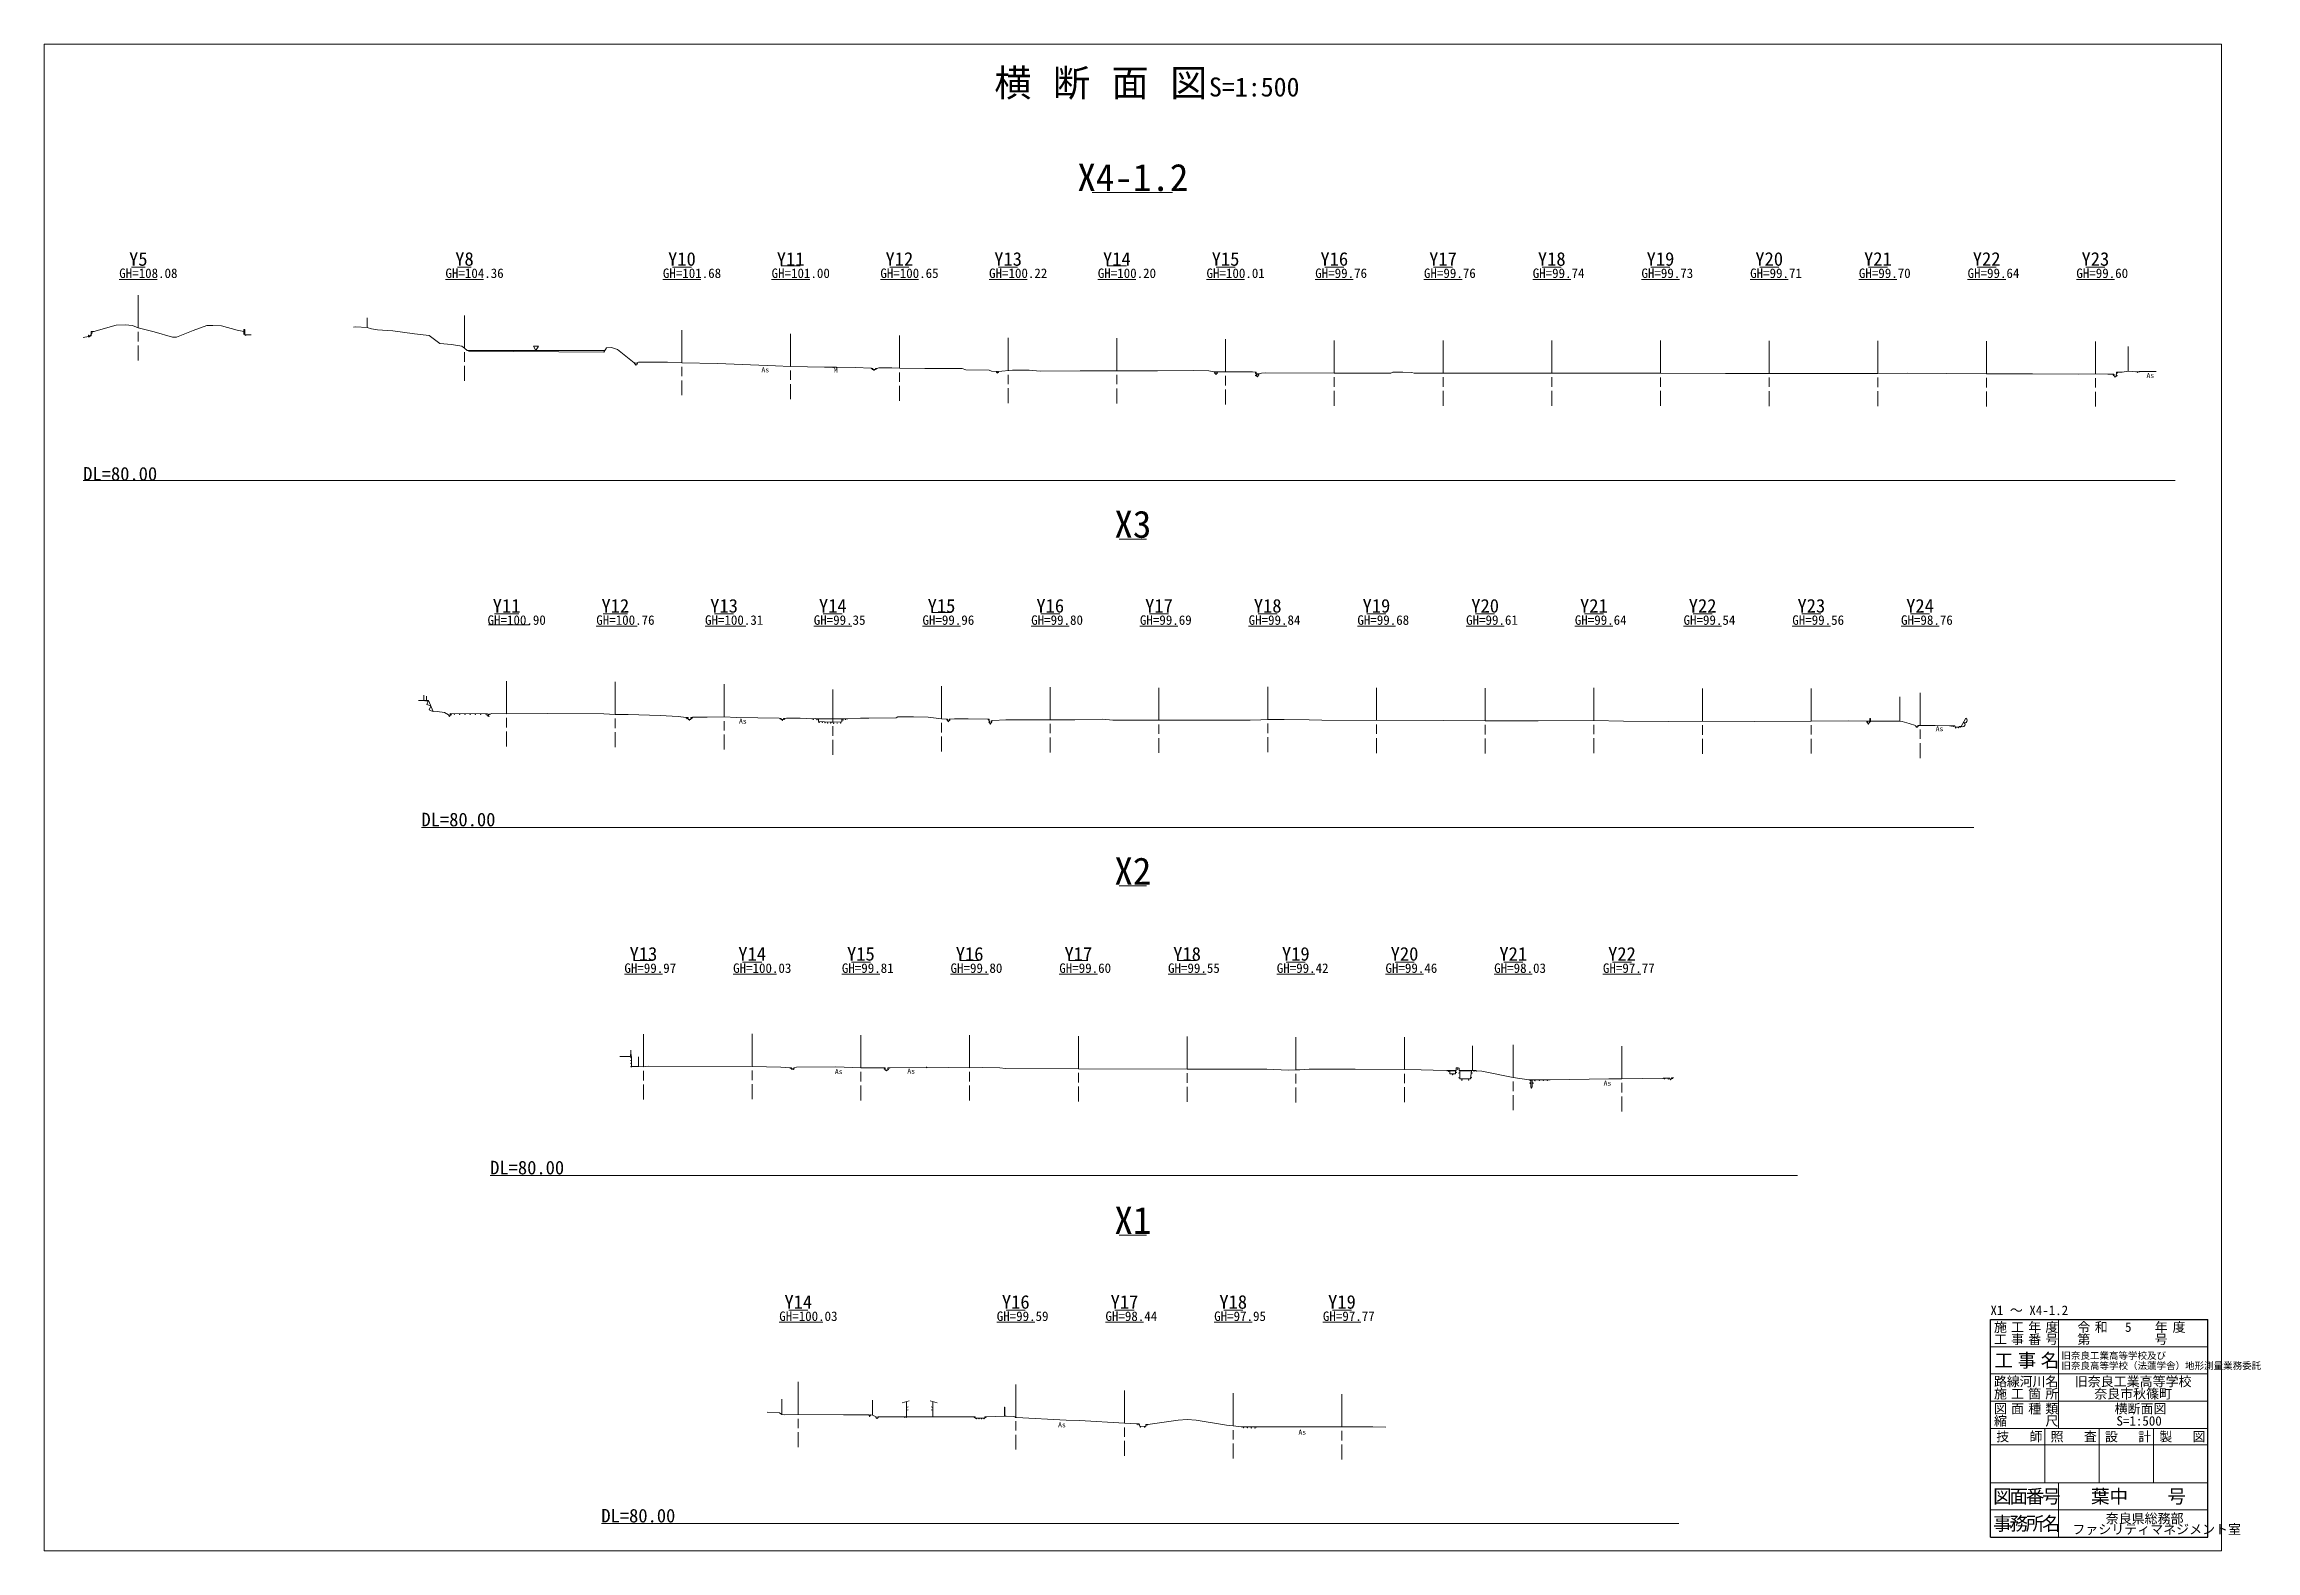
# Model space of a CAD drawing. Extents: x -50 to 357, y 65 to 342.
import ezdxf
from ezdxf.enums import TextEntityAlignment as Align

# ---------------------------------------------------------------- set-up
doc = ezdxf.new("R2010")
doc.units = 0
doc.header["$MEASUREMENT"] = 0
doc.linetypes.add('一点鎖線', pattern=[9.25, 6, -0.75, 1.75, -0.75])
doc.linetypes.add('破線', pattern=[3.75, 3, -0.75])
for name, color, linetype in [('S-SUV', 2, 'Continuous'), ('S-SUV-BMK', 6, 'Continuous'), ('S-SUV-FRAM', 3, 'Continuous'), ('S-SUV-HTXT', 1, 'Continuous'), ('S-SUV-TTL', 7, 'Continuous')]:
    doc.layers.add(name, color=color, linetype=linetype)
doc.styles.add('ＭＳ ゴシック', font='MS Gothic.ttf')

msp = doc.modelspace()

# ---------------------------------------------------------------- linework, layer by layer
at = {"layer": 'S-SUV', "color": 7, "linetype": 'Continuous', "lineweight": 13}
for p, q in [((-41.38, 289.19), (-40.89, 289.2)), ((-41.38, 288.52), (-41.38, 289.19)), ((-40.89, 289.2), (-36.75, 290.32)), ((-40.89, 289.2), (-40.89, 289.1)), ((-36.75, 290.32), (-35.13, 290.41)), ((-35.13, 290.41), (-33.78, 290.3)), ((-33.78, 290.3), (-32.7, 289.85)), ((-32.7, 289.85), (-29.76, 289.11)), ((-29.76, 289.11), (-26.38, 288.16)), ((-25.66, 288.13), (-22.62, 289.34)), ((-22.62, 289.34), (-20.08, 290.28)), ((-20.08, 290.28), (-19, 290.3)), ((-19, 290.3), (-17.39, 290.25)), ((-17.39, 290.25), (-14.51, 289.42)), ((-14.51, 289.42), (-13.29, 289.16)), ((-13.29, 289.56), (-13.08, 289.57)), ((-13.29, 288.61), (-13.29, 289.56)), ((-13.29, 289.26), (-13.08, 289.26)), ((-13.29, 289.25), (-13.08, 289.25)), ((-13.29, 289.24), (-13.08, 289.24)), ((-13.29, 289.23), (-13.08, 289.23)), ((-13.29, 289.22), (-13.08, 289.22)), ((-13.29, 289.21), (-13.08, 289.21)), ((-13.29, 289.2), (-13.08, 289.2)), ((-13.29, 289.19), (-13.08, 289.19)), ((-13.29, 289.18), (-13.08, 289.18)), ((-13.29, 289.17), (-13.08, 289.17)), ((-13.29, 289.16), (-13.08, 289.16)), ((-13.29, 289.15), (-13.08, 289.15)), ((-13.29, 289.14), (-13.08, 289.14)), ((-13.29, 289.13), (-13.08, 289.13)), ((-13.29, 289.12), (-13.08, 289.12)), ((-13.29, 289.11), (-13.08, 289.11)), ((-13.29, 289.1), (-13.08, 289.1)), ((-13.29, 289.09), (-13.08, 289.09)), ((-13.29, 289.08), (-13.08, 289.08)), ((-13.29, 289.07), (-13.08, 289.07)), ((-13.29, 289.06), (-13.08, 289.06)), ((-13.29, 289.05), (-13.08, 289.05)), ((-13.29, 289.04), (-13.08, 289.04)), ((-13.29, 289.03), (-13.08, 289.03)), ((-13.29, 289.02), (-13.08, 289.02)), ((-13.29, 289.01), (-13.08, 289.01)), ((-13.29, 289), (-13.08, 289)), ((-13.29, 288.99), (-13.08, 288.99)), ((-13.29, 288.98), (-13.08, 288.98)), ((-13.29, 288.97), (-13.08, 288.97)), ((-13.08, 289.57), (-13.08, 288.6)), ((6.86, 289.95), (7.24, 290.03)), ((7.24, 290.03), (9.41, 289.89)), ((9.41, 289.89), (10.23, 289.65)), ((10.23, 289.65), (11.3, 289.49)), ((11.3, 289.49), (14.13, 289.29)), ((14.13, 289.29), (18.08, 288.73)), ((-42.83, 288.07), (-41.83, 288.27)), ((-41.83, 288.27), (-41.83, 288.52)), ((-41.83, 288.52), (-41.78, 288.52)), ((-41.83, 288.27), (-41.83, 288.17)), ((-41.78, 288.52), (-41.78, 288.34)), ((-41.78, 288.34), (-41.53, 288.34)), ((-41.53, 288.34), (-41.53, 288.52)), ((-41.53, 288.52), (-41.38, 288.52)), ((-26.38, 288.16), (-25.66, 288.13)), ((-13.08, 288.6), (-12.91, 288.59)), ((-12.91, 288.59), (-12.91, 288.56)), ((-12.91, 288.56), (-11.91, 288.56)), ((-12.91, 288.56), (-12.91, 288.46)), ((18.08, 288.73), (20.79, 288.47)), ((20.79, 288.47), (22.78, 286.99)), ((22.78, 286.99), (24.93, 286.82)), ((24.93, 286.82), (26.8, 286.49)), ((27.78, 285.68), (28.12, 285.54)), ((27.78, 285.68), (53.12, 285.68)), ((28.12, 285.54), (52.94, 285.38)), ((39.97, 286.51), (40.93, 286.51)), ((39.97, 286.51), (40.45, 285.68)), ((40.45, 285.68), (40.93, 286.51)), ((52.94, 285.38), (53.43, 286.17)), ((53.43, 286.17), (54.34, 286.27)), ((54.34, 286.27), (55.45, 285.9)), ((55.45, 285.9), (58.54, 283.44)), ((58.54, 283.44), (58.67, 283.44)), ((58.54, 283.44), (58.54, 283.34)), ((58.67, 283.44), (58.67, 283.14)), ((58.67, 283.14), (58.99, 283.15)), ((58.99, 283.15), (59.03, 283.42)), ((59.03, 283.42), (59.3, 283.52)), ((59.03, 283.42), (59.16, 283.42)), ((59.16, 283.42), (59.16, 283.32)), ((59.3, 283.52), (61.21, 283.57)), ((61.21, 283.57), (64.63, 283.52)), ((73.85, 283.28), (84.54, 282.85)), ((84.54, 282.85), (87.3, 282.77)), ((87.3, 282.77), (93.52, 282.62)), ((93.52, 282.62), (95.12, 282.61)), ((95.12, 282.61), (95.76, 282.62)), ((95.12, 282.61), (95.12, 282.51)), ((95.76, 282.62), (99.22, 282.55)), ((95.76, 282.62), (95.76, 282.52)), ((99.22, 282.55), (102.1, 282.44)), ((102.1, 282.44), (102.19, 282.4)), ((102.19, 282.4), (102.42, 282.39)), ((102.19, 282.4), (102.19, 282.3)), ((102.42, 282.39), (102.42, 282.19)), ((102.42, 282.19), (102.88, 282.19)), ((102.88, 282.19), (102.88, 282.39)), ((102.88, 282.39), (103.18, 282.39)), ((103.18, 282.39), (103.54, 282.52)), ((103.18, 282.39), (103.18, 282.29)), ((103.54, 282.52), (105.93, 282.49)), ((111.96, 282.36), (118.85, 282.35)), ((118.85, 282.35), (119.5, 282.14)), ((119.5, 282.14), (123.81, 282.06)), ((123.81, 282.06), (124.27, 281.88)), ((124.27, 281.88), (125.22, 281.84)), ((125.22, 281.84), (125.26, 281.84)), ((125.22, 281.84), (125.22, 281.74)), ((125.26, 281.84), (125.26, 281.66)), ((125.26, 281.66), (125.44, 281.66)), ((125.44, 281.66), (125.44, 281.84)), ((125.44, 281.84), (125.48, 281.84)), ((125.48, 281.84), (128.14, 282.1)), ((125.48, 281.84), (125.48, 281.74)), ((128.14, 282.1), (131.18, 282.05)), ((131.18, 282.05), (133.18, 281.92)), ((133.18, 281.92), (140.56, 281.95)), ((154.77, 281.95), (161.39, 281.99)), ((161.39, 281.99), (164.2, 281.93)), ((164.2, 281.93), (165.23, 281.79)), ((165.23, 281.79), (165.32, 281.79)), ((165.23, 281.79), (165.23, 281.69)), ((165.32, 281.79), (165.32, 281.77)), ((165.74, 281.79), (165.32, 281.79)), ((165.32, 281.77), (165.37, 281.77)), ((165.37, 281.77), (165.37, 281.43)), ((165.37, 281.77), (165.74, 281.77)), ((165.37, 281.43), (165.69, 281.43)), ((165.53, 281.79), (165.53, 281.77)), ((165.69, 281.43), (165.69, 281.77)), ((165.74, 281.77), (165.74, 281.79)), ((165.74, 281.79), (165.83, 281.79)), ((165.83, 281.79), (165.83, 281.69)), ((172.28, 281.76), (172.78, 281.69)), ((172.78, 281.69), (172.93, 281.69)), ((172.78, 281.69), (172.78, 281.59)), ((172.93, 281.69), (172.93, 281.35)), ((173.35, 281.37), (172.93, 281.37)), ((172.93, 281.35), (172.98, 281.35)), ((172.98, 281.35), (172.98, 280.97)), ((172.98, 281.35), (173.35, 281.35)), ((172.98, 280.97), (173.29, 280.97)), ((173.14, 281.37), (173.14, 281.35)), ((173.29, 280.97), (173.29, 281.35)), ((173.35, 281.35), (173.35, 281.37)), ((173.35, 281.37), (173.45, 281.37)), ((173.45, 281.37), (173.9, 281.5)), ((173.45, 281.37), (173.45, 281.27)), ((173.9, 281.5), (174.71, 281.57)), ((174.71, 281.57), (187.3, 281.53)), ((187.3, 281.53), (197.68, 281.55)), ((197.68, 281.55), (198.09, 281.68)), ((198.09, 281.68), (199.93, 281.7)), ((199.93, 281.7), (201.56, 281.66)), ((201.56, 281.66), (201.97, 281.54)), ((315.71, 281.43), (324.17, 281.32)), ((324.17, 281.32), (327.3, 281.37)), ((327.3, 281.37), (329.59, 281.35)), ((329.59, 281.35), (330.57, 281.31)), ((330.57, 281.31), (330.67, 281.31)), ((330.57, 281.31), (330.57, 281.21)), ((330.67, 281.31), (330.67, 281.29)), ((330.67, 281.29), (330.73, 281.29)), ((330.73, 281.29), (330.73, 280.95)), ((330.73, 280.95), (331.14, 280.92)), ((331.14, 280.92), (331.14, 281.26)), ((331.14, 281.26), (331.19, 281.26)), ((331.19, 281.26), (331.19, 281.69)), ((331.19, 281.69), (331.39, 281.69)), ((331.39, 281.69), (332.25, 281.7)), ((331.39, 281.69), (331.39, 281.59)), ((332.25, 281.7), (333.32, 281.91)), ((333.32, 281.91), (334.83, 281.79)), ((334.83, 281.79), (335.33, 281.81)), ((334.83, 281.79), (334.83, 281.69)), ((335.33, 281.81), (338.51, 281.81)), ((335.33, 281.81), (335.33, 281.71)), ((20.66, 221.31), (18.84, 221.31)), ((20.09, 221.31), (20.09, 221.21)), ((20.66, 221.31), (20.4, 220.6)), ((20.4, 220.6), (20.75, 220.45)), ((20.66, 221.31), (21.53, 219.3)), ((20.75, 220.45), (21.1, 220.3)), ((21.1, 220.3), (20.83, 219.59)), ((20.83, 219.59), (21.18, 219.45)), ((21.18, 219.45), (21.53, 219.3)), ((21.49, 219.39), (22.29, 219.29)), ((22.29, 219.29), (23.62, 219.11)), ((23.62, 219.11), (24.38, 218.71)), ((24.38, 218.71), (24.41, 218.71)), ((24.38, 218.71), (24.38, 218.61)), ((24.41, 218.71), (24.41, 218.53)), ((24.67, 218.53), (24.41, 218.53)), ((24.67, 218.53), (24.67, 218.93)), ((24.67, 218.93), (28.26, 218.87)), ((28.26, 218.87), (31.47, 218.92)), ((31.47, 218.92), (31.47, 218.5)), ((31.47, 218.5), (31.71, 218.5)), ((31.71, 218.82), (31.94, 218.82)), ((31.71, 218.5), (31.71, 218.82)), ((31.94, 218.82), (32.35, 218.92)), ((31.94, 218.82), (31.94, 218.72)), ((42.6, 218.92), (52.92, 218.87)), ((57.39, 218.76), (63.31, 218.6)), ((63.31, 218.6), (66.64, 218.39)), ((66.64, 218.39), (68.11, 218.2)), ((68.11, 218.2), (68.43, 218.21)), ((68.11, 218.2), (68.11, 218.1)), ((68.43, 218.21), (68.43, 217.87)), ((68.95, 217.87), (68.43, 217.87)), ((68.95, 218.21), (69.25, 218.21)), ((68.95, 218.21), (68.95, 217.87)), ((69.25, 218.21), (69.29, 218.28)), ((69.25, 218.21), (69.25, 218.11)), ((69.29, 218.28), (71.97, 218.29)), ((71.97, 218.29), (75.05, 218.31)), ((75.05, 218.31), (77.36, 218.24)), ((77.36, 218.24), (81.26, 218.16)), ((81.26, 218.16), (85.2, 218.08)), ((85.2, 218.08), (85.35, 218.03)), ((85.35, 218.03), (85.57, 218.02)), ((85.35, 218.03), (85.35, 217.93)), ((85.57, 218.02), (85.57, 217.82)), ((85.57, 217.82), (86.01, 217.82)), ((86.01, 217.82), (86.01, 218.02)), ((86.01, 218.02), (86.24, 218.02)), ((86.24, 218.02), (86.54, 218.08)), ((86.24, 218.02), (86.24, 217.92)), ((86.54, 218.08), (89.08, 218.08)), ((89.08, 218.08), (91.24, 217.99)), ((91.24, 217.99), (91.94, 218)), ((91.24, 217.99), (91.24, 217.89)), ((91.94, 218), (91.94, 217.96)), ((97.07, 217.99), (91.94, 218)), ((97.07, 217.97), (91.94, 217.98)), ((91.94, 217.96), (92.44, 217.95)), ((92.44, 217.95), (96.71, 217.95)), ((94.51, 218), (94.51, 217.95)), ((96.71, 217.95), (97.07, 217.95)), ((97.07, 217.95), (97.07, 217.99)), ((97.07, 217.99), (97.76, 217.99)), ((97.76, 217.99), (100.17, 218.07)), ((97.76, 217.99), (97.76, 217.89)), ((100.17, 218.07), (101.71, 218.11)), ((101.71, 218.11), (106.73, 218.16)), ((106.73, 218.16), (107.04, 218.35)), ((107.04, 218.35), (109.9, 218.35)), ((109.9, 218.35), (112.59, 218.28)), ((116.06, 217.88), (116.18, 217.88)), ((116.06, 217.88), (116.06, 217.78)), ((116.18, 217.88), (116.18, 217.57)), ((116.18, 217.57), (116.46, 217.57)), ((116.46, 217.57), (116.46, 217.88)), ((116.46, 217.88), (116.57, 217.88)), ((116.57, 217.88), (117.44, 217.94)), ((116.57, 217.88), (116.57, 217.78)), ((117.44, 217.94), (119.98, 217.97)), ((119.98, 217.97), (123.65, 217.91)), ((123.65, 217.91), (123.8, 217.91)), ((123.65, 217.91), (123.65, 217.81)), ((123.8, 217.91), (123.8, 217.56)), ((123.8, 217.56), (123.85, 217.56)), ((123.85, 217.56), (123.85, 217.14)), ((123.85, 217.14), (124.17, 217.15)), ((124.17, 217.57), (124.22, 217.57)), ((124.17, 217.15), (124.17, 217.57)), ((124.22, 217.57), (124.22, 217.59)), ((124.22, 217.59), (124.32, 217.59)), ((124.32, 217.59), (124.47, 217.67)), ((124.32, 217.59), (124.32, 217.49)), ((124.47, 217.67), (126.87, 217.79)), ((126.87, 217.79), (129, 217.79)), ((129, 217.79), (135.05, 217.8)), ((135.05, 217.8), (139.58, 217.79)), ((139.58, 217.79), (144.65, 217.88)), ((144.65, 217.88), (146.56, 217.69)), ((171.85, 217.7), (173.76, 217.8)), ((178.07, 217.86), (182.66, 217.81)), ((182.66, 217.81), (185.04, 217.69)), ((185.04, 217.69), (207.39, 217.67)), ((240.52, 217.54), (248.82, 217.5)), ((248.82, 217.5), (255.05, 217.54)), ((255.05, 217.54), (264.56, 217.5)), ((281.9, 217.59), (285.25, 217.54)), ((285.25, 217.54), (285.35, 217.54)), ((285.25, 217.54), (285.25, 217.44)), ((285.35, 217.54), (285.35, 217.52)), ((285.35, 217.54), (285.79, 217.54)), ((285.35, 217.53), (285.79, 217.53)), ((285.35, 217.52), (285.41, 217.52)), ((285.41, 217.52), (285.79, 217.52)), ((285.41, 217.14), (285.66, 217.14)), ((285.57, 217.54), (285.57, 217.52)), ((285.73, 217.51), (285.79, 217.51)), ((285.79, 217.51), (285.79, 218.01)), ((285.79, 218.01), (285.94, 218.01)), ((285.94, 218.01), (285.94, 217.51)), ((285.94, 217.51), (291.31, 217.53)), ((285.94, 217.51), (285.94, 217.41)), ((291.31, 217.53), (291.74, 217.48)), ((291.74, 217.48), (293.05, 217.09)), ((293.05, 217.09), (294.19, 216.72)), ((294.19, 216.72), (294.26, 216.59)), ((294.26, 216.59), (294.36, 216.58)), ((294.26, 216.59), (294.26, 216.49)), ((294.36, 216.58), (294.36, 216.48)), ((294.36, 216.48), (294.57, 216.5)), ((294.57, 216.5), (294.63, 216.76)), ((294.63, 216.76), (294.85, 216.76)), ((294.85, 216.76), (294.85, 216.66)), ((295.9, 216.74), (296.69, 216.75)), ((296.69, 216.75), (297.86, 216.76)), ((297.86, 216.76), (300.45, 216.67)), ((300.45, 216.67), (300.88, 216.65)), ((300.88, 216.65), (301.41, 216.68)), ((300.88, 216.65), (300.88, 216.55)), ((301.41, 216.68), (301.56, 216.42)), ((301.56, 216.42), (302.24, 216.45)), ((302.24, 216.55), (302.64, 216.58)), ((302.24, 216.45), (302.24, 216.55)), ((302.64, 216.58), (303.45, 218.06)), ((55.87, 155.87), (57.87, 155.87)), ((57.87, 155.87), (57.87, 156.27)), ((57.87, 156.27), (57.93, 156.27)), ((57.87, 156.14), (57.99, 156.14)), ((57.87, 156.13), (57.99, 156.13)), ((57.87, 156.12), (57.99, 156.12)), ((57.87, 156.11), (57.99, 156.11)), ((57.87, 156.1), (57.99, 156.1)), ((57.87, 156.09), (57.99, 156.09)), ((57.87, 156.08), (57.99, 156.08)), ((57.87, 156.07), (57.99, 156.07)), ((57.87, 156.06), (57.99, 156.06)), ((57.87, 156.05), (57.99, 156.05)), ((57.87, 156.04), (57.99, 156.04)), ((57.87, 156.03), (57.99, 156.03)), ((57.87, 156.02), (57.99, 156.02)), ((57.87, 156.01), (57.99, 156.01)), ((57.87, 156), (57.99, 156)), ((57.93, 156.27), (57.99, 156.27)), ((57.99, 156.27), (57.99, 155.87)), ((57.99, 155.87), (58.03, 155.86)), ((58.03, 155.86), (58.03, 154.03)), ((58.03, 154.03), (59.34, 154.03)), ((58.03, 154.03), (58.03, 153.93)), ((85.49, 153.93), (87.24, 153.79)), ((87.24, 153.79), (87.46, 153.81)), ((87.24, 153.79), (87.24, 153.69)), ((87.46, 153.81), (87.46, 153.62)), ((87.46, 153.62), (87.91, 153.6)), ((87.91, 153.6), (87.91, 153.79)), ((87.91, 153.79), (87.97, 153.79)), ((87.97, 153.79), (88.38, 153.91)), ((87.97, 153.79), (87.97, 153.69)), ((88.38, 153.91), (95.63, 153.97)), ((104.46, 153.82), (104.46, 153.72)), ((104.46, 153.82), (104.58, 153.82)), ((104.58, 153.77), (104.58, 153.82)), ((104.67, 153.77), (104.58, 153.77)), ((104.67, 153.34), (104.67, 153.77)), ((104.67, 153.34), (105.18, 153.34)), ((105.18, 153.34), (105.18, 153.77)), ((105.18, 153.77), (105.27, 153.77)), ((105.27, 153.77), (105.27, 153.82)), ((105.27, 153.82), (105.55, 153.82)), ((105.55, 153.82), (112.25, 153.93)), ((105.55, 153.82), (105.55, 153.72)), ((112.25, 153.93), (112.37, 153.93)), ((112.25, 153.93), (112.25, 153.83)), ((112.37, 153.93), (120.22, 153.8)), ((112.37, 153.93), (112.37, 153.83)), ((120.22, 153.8), (122.59, 153.83)), ((122.59, 153.83), (125.77, 153.78)), ((125.77, 153.78), (126.84, 153.67)), ((174.9, 153.54), (178.84, 153.38)), ((180.95, 153.44), (182.7, 153.53)), ((182.7, 153.53), (191.12, 153.53)), ((191.12, 153.53), (200.22, 153.46)), ((200.22, 153.46), (203.3, 153.43)), ((203.3, 153.43), (205.52, 153.37)), ((205.52, 153.37), (208.08, 153.29)), ((208.08, 153.29), (208.38, 153.28)), ((208.08, 153.29), (208.08, 153.19)), ((208.38, 153.28), (208.38, 153.26)), ((208.38, 153.28), (209.59, 153.28)), ((208.38, 153.26), (208.56, 153.26)), ((208.56, 153.26), (209.59, 153.26)), ((209.59, 153.31), (209.71, 153.31)), ((209.71, 153.81), (210.08, 153.82)), ((209.71, 153.31), (209.71, 153.81)), ((210.08, 153.82), (210.27, 153.72)), ((210.27, 153.72), (210.27, 153.33)), ((210.27, 153.33), (210.27, 153.29)), ((210.27, 153.29), (210.38, 153.29)), ((210.38, 153.29), (212.55, 153.29)), ((210.38, 153.25), (212.55, 153.25)), ((210.38, 153.22), (212.54, 153.22)), ((211.47, 153.29), (211.47, 153.22)), ((212.55, 153.29), (212.55, 153.33)), ((212.55, 153.33), (212.7, 153.31)), ((212.7, 153.31), (213.37, 153.31)), ((213.37, 153.31), (213.37, 153.23)), ((213.37, 153.23), (214.44, 153.2)), ((213.37, 153.23), (213.37, 153.13)), ((214.44, 153.2), (220.22, 152.03)), ((223.08, 151.58), (220.22, 152.03)), ((223.33, 151.58), (223.08, 151.58)), ((223.33, 151.51), (223.33, 151.58)), ((223.33, 151.58), (223.75, 151.58)), ((223.33, 151.54), (223.75, 151.54)), ((223.43, 151.51), (223.33, 151.51)), ((223.33, 151.51), (223.33, 151.41)), ((223.43, 151.51), (223.7, 151.51)), ((223.54, 151.58), (223.54, 151.51)), ((223.75, 151.51), (223.7, 151.51)), ((223.75, 151.58), (226.94, 151.6)), ((223.75, 151.58), (223.75, 151.51)), ((226.94, 151.6), (237.82, 151.75)), ((226.94, 151.6), (226.94, 151.5)), ((247.79, 151.88), (248.81, 151.88)), ((247.79, 151.88), (247.79, 151.78)), ((248.81, 151.88), (249.03, 151.91)), ((249.03, 151.91), (249.03, 151.73)), ((249.03, 151.73), (249.33, 151.76)), ((249.33, 151.94), (249.67, 151.99)), ((249.33, 151.76), (249.33, 151.94)), ((82.98, 90.49), (85.22, 90.37)), ((85.22, 90.37), (85.7, 90.08)), ((85.7, 90.08), (86.21, 90.01)), ((86.21, 90.01), (88.71, 90.03)), ((88.71, 90.03), (97, 89.99)), ((97, 89.99), (101.74, 89.99)), ((101.74, 89.99), (101.77, 89.99)), ((101.74, 89.99), (101.74, 89.89)), ((101.77, 89.99), (101.77, 89.81)), ((101.77, 89.81), (101.95, 89.81)), ((101.95, 89.81), (101.95, 89.99)), ((101.95, 89.99), (101.98, 89.99)), ((101.98, 89.99), (102.38, 89.91)), ((101.98, 89.99), (101.98, 89.89)), ((103.02, 89.64), (102.38, 89.91)), ((103.02, 89.64), (103.02, 89.54)), ((103.02, 89.64), (103.06, 89.64)), ((103.06, 89.64), (103.06, 89.4)), ((103.31, 89.64), (103.35, 89.64)), ((103.31, 89.64), (103.31, 89.4)), ((103.35, 89.64), (113.45, 89.64)), ((103.35, 89.64), (103.35, 89.54)), ((109.11, 92.59), (107.83, 92.18)), ((108.13, 89.64), (108.13, 89.54)), ((108.63, 92.44), (108.63, 89.64)), ((108.92, 91.45), (108.63, 91.35)), ((108.92, 90.92), (108.63, 90.83)), ((112.97, 92.59), (114.25, 92.18)), ((113.16, 91.45), (113.45, 91.35)), ((113.16, 90.92), (113.45, 90.83)), ((113.45, 92.44), (113.45, 89.64)), ((113.45, 89.64), (120.93, 89.64)), ((120.93, 89.64), (120.93, 89.54)), ((120.93, 89.64), (121.26, 89.64)), ((121.26, 89.64), (121.26, 89.4)), ((123.02, 89.64), (123.02, 89.4)), ((123.02, 89.64), (123.35, 89.64)), ((126.64, 89.76), (123.35, 89.64)), ((123.35, 89.64), (123.35, 89.54)), ((126.64, 89.76), (126.64, 91.39)), ((126.64, 91.39), (126.71, 91.39)), ((126.64, 89.76), (126.64, 89.66)), ((126.71, 91.39), (126.71, 89.76)), ((126.71, 89.76), (126.97, 89.77)), ((126.71, 89.76), (126.71, 89.66)), ((126.97, 89.77), (128.34, 89.69)), ((128.34, 89.69), (128.59, 89.6)), ((128.59, 89.6), (128.78, 89.58)), ((128.59, 89.6), (128.59, 89.5)), ((128.78, 89.58), (128.78, 89.52)), ((128.78, 89.52), (128.82, 89.52)), ((128.82, 89.52), (137.98, 89.04)), ((128.82, 89.52), (128.82, 89.42)), ((103.06, 89.4), (103.31, 89.4)), ((121.26, 89.4), (123.02, 89.4)), ((137.98, 89.04), (140.43, 88.92)), ((140.43, 88.92), (148.71, 88.44)), ((148.71, 88.44), (150.93, 88.35)), ((150.93, 88.35), (151.4, 88.32)), ((150.93, 88.35), (150.93, 88.25)), ((151.4, 88.32), (151.51, 87.91)), ((151.51, 87.91), (152.63, 87.86)), ((152.63, 87.86), (152.66, 88.24)), ((152.66, 88.24), (153.03, 88.23)), ((153.03, 88.23), (158.56, 89.04)), ((153.03, 88.23), (153.03, 88.13)), ((158.56, 89.04), (160.22, 89.14)), ((160.22, 89.14), (161.9, 89.04)), ((161.9, 89.04), (167.49, 88.09)), ((167.49, 88.09), (168.71, 87.95)), ((168.71, 87.95), (170.21, 87.8)), ((170.21, 87.8), (172.92, 87.76)), ((170.21, 87.8), (170.21, 87.7)), ((172.92, 87.76), (180.26, 87.78)), ((172.92, 87.76), (172.92, 87.66)), ((188.71, 87.77), (180.26, 87.78)), ((188.71, 87.77), (194.39, 87.76)), ((194.39, 87.76), (196.8, 87.75))]:
    msp.add_line(p, q, dxfattribs=at)
at = {"layer": 'S-SUV', "color": 7, "linetype": '一点鎖線', "lineweight": 13}
for p, q in [((9.41, 289.89), (9.41, 291.69)), ((333.32, 281.91), (333.32, 286.41)), ((19.82, 221.31), (19.82, 222.31)), ((20.34, 221.31), (20.34, 222.11)), ((291.31, 217.53), (291.31, 222.03)), ((57.93, 156.27), (57.93, 157.07)), ((59.34, 154.03), (59.34, 155.83)), ((212.7, 153.31), (212.7, 157.81)), ((85.7, 90.08), (85.7, 92.88)), ((102.38, 89.91), (102.38, 92.71))]:
    msp.add_line(p, q, dxfattribs=at)
at = {"layer": 'S-SUV', "color": 2, "linetype": 'Continuous', "lineweight": 13}
for p, q in [((-42.83, 261.77), (341.96, 261.77)), ((19.39, 198), (304.97, 198)), ((32.03, 134), (272.5, 134)), ((52.48, 70), (250.67, 70))]:
    msp.add_line(p, q, dxfattribs=at)
at = {"layer": 'S-SUV', "color": 7, "linetype": '破線', "lineweight": 13}
for p, q in [((92.44, 217.95), (92.44, 217.5)), ((92.44, 217.5), (94.65, 217.36)), ((96.71, 217.43), (96.71, 217.95)), ((285.41, 217.52), (285.41, 217.14)), ((285.66, 217.14), (285.73, 217.51)), ((208.56, 153.26), (208.56, 152.72)), ((208.56, 152.72), (209.59, 152.72)), ((209.59, 152.72), (209.59, 153.31)), ((210.38, 153.29), (210.38, 151.76)), ((210.38, 151.76), (212.35, 151.75)), ((212.35, 151.75), (212.55, 153.29)), ((223.43, 150.26), (223.43, 151.51)), ((223.7, 151.51), (223.7, 150.26)), ((223.43, 150.26), (223.7, 150.26))]:
    msp.add_line(p, q, dxfattribs=at)
at = {"layer": 'S-SUV', "color": 7, "linetype": 'Continuous', "lineweight": 13, "flags": 128}
for points in [[(26.8, 286.49), (27.3, 286.13), (27.78, 285.68)], [(64.63, 283.52), (67.3, 283.45), (73.85, 283.28)], [(105.93, 282.49), (107.3, 282.42), (111.96, 282.36)], [(140.56, 281.95), (147.3, 281.97), (154.77, 281.95)], [(165.83, 281.79), (167.3, 281.78), (172.28, 281.76)], [(201.97, 281.54), (207.3, 281.53), (216.87, 281.53)], [(216.87, 281.53), (227.3, 281.51), (238.48, 281.52)], [(238.48, 281.52), (247.3, 281.5), (259.25, 281.49)], [(259.25, 281.49), (267.3, 281.48), (278.57, 281.48)], [(278.57, 281.48), (287.3, 281.47), (292.69, 281.53)], [(292.69, 281.53), (307.3, 281.41), (315.71, 281.43)], [(32.35, 218.92), (35.05, 218.9), (42.6, 218.92)], [(52.92, 218.87), (55.05, 218.76), (57.39, 218.76)], [(112.59, 218.28), (115.05, 217.96), (116.06, 217.88)], [(146.56, 217.69), (155.05, 217.69), (171.85, 217.7)], [(173.76, 217.8), (175.05, 217.84), (178.07, 217.86)], [(207.39, 217.67), (215.05, 217.61), (224.79, 217.62)], [(224.79, 217.62), (235.05, 217.64), (240.52, 217.54)], [(264.56, 217.5), (275.05, 217.56), (281.9, 217.59)], [(294.85, 216.76), (295.05, 216.76), (295.9, 216.74)], [(59.34, 154.03), (60.22, 153.97), (61.09, 154.07)], [(61.09, 154.07), (80.22, 154.03), (85.49, 153.93)], [(95.63, 153.97), (100.22, 153.81), (104.46, 153.82)], [(126.84, 153.67), (140.22, 153.6), (160.22, 153.55), (174.9, 153.54)], [(178.84, 153.38), (180.22, 153.42), (180.95, 153.44)], [(237.82, 151.75), (240.22, 151.77), (247.79, 151.88)]]:
    msp.add_lwpolyline(points, dxfattribs=at)
at = {"layer": 'S-SUV', "color": 7, "linetype": '破線', "lineweight": 13, "flags": 128}
msp.add_lwpolyline([(94.65, 217.36), (95.05, 217.35), (96.71, 217.43)], dxfattribs=at)
at = {"layer": 'S-SUV', "color": 7, "linetype": 'Continuous', "lineweight": 13}
for centre in [(-41.3, 288.81), (-41.14, 289.09), (-41.67, 288.25), (-41.42, 288.42), (-13.02, 288.51), (58.59, 283.27), (58.82, 283.04), (59.09, 283.24), (102.31, 282.24), (102.65, 282.03), (103.03, 282.26), (125.2, 281.7), (125.34, 281.58), (125.49, 281.69), (165.28, 281.57), (165.53, 281.31), (165.78, 281.57), (172.85, 281.47), (172.85, 281.1), (173.13, 280.86), (173.37, 281.17), (330.64, 281.12), (330.91, 280.81), (331.26, 281.06), (331.3, 281.52), (335.07, 281.69), (20.41, 221.23), (24.53, 218.42), (24.85, 218.75), (25.46, 218.82), (26.42, 218.8), (27.38, 218.78), (28.35, 218.77), (29.31, 218.79), (30.27, 218.8), (31.24, 218.82), (31.78, 218.4), (68.26, 218.03), (68.69, 217.73), (69.1, 218.06), (85.45, 217.92), (85.78, 217.71), (86.13, 217.91), (91.48, 217.86), (92.15, 217.82), (92.54, 217.34), (93.12, 217.3), (93.63, 217.25), (94.1, 217.22), (94.65, 217.18), (95.21, 217.16), (95.86, 217.17), (96.51, 217.22), (96.95, 217.74), (97.39, 217.86), (116.11, 217.7), (116.31, 217.48), (116.53, 217.69), (123.72, 217.73), (123.76, 217.35), (124.01, 217.01), (124.26, 217.35), (285.33, 217.34), (285.52, 217.04), (285.8, 217.34), (285.86, 217.74), (294.32, 216.52), (294.51, 216.41), (294.72, 216.66), (301.18, 216.57), (301.6, 216.31), (302.15, 216.32), (302.51, 216.47), (57.92, 155.69), (57.92, 155.14), (57.92, 154.61), (57.92, 154), (87.35, 153.7), (87.52, 153.52), (87.86, 153.52), (104.56, 153.6), (104.9, 153.26), (105.26, 153.52), (105.42, 153.75), (112.32, 153.86), (208.35, 153.14), (209.06, 152.56), (209.74, 152.96), (209.99, 153.55), (210.27, 152.85), (210.27, 151.96), (210.77, 151.57), (212, 151.57), (212.51, 151.99), (212.63, 152.83), (212.98, 153.18), (223.3, 150.98), (223.85, 150.98), (224.19, 151.46), (225.04, 151.48), (225.76, 151.48), (226.49, 151.5), (248.05, 151.78), (248.73, 151.77), (249.19, 151.64), (249.52, 151.86), (223.55, 150.1), (101.85, 89.74), (103, 89.47), (103.37, 89.46), (108.25, 89.56), (108.56, 89.56), (121.08, 89.51), (123.19, 89.52), (128.66, 89.5), (103.18, 89.33), (121.45, 89.27), (121.97, 89.27), (122.41, 89.27), (122.89, 89.27), (151.19, 88.2), (151.64, 87.74), (152.43, 87.72), (152.85, 88.12), (170.6, 87.64), (171.3, 87.62), (172.03, 87.6), (172.7, 87.58)]:
    msp.add_circle(centre, 0.0383, dxfattribs=at)
for centre in [(302.91, 216.92), (303.31, 217.66)]:
    msp.add_arc(centre, 0.428, 231.6088, 71.0077, dxfattribs=at)
at = {"layer": 'S-SUV-BMK', "color": 2, "linetype": '一点鎖線', "lineweight": 13}
for p, q in [((-32.7, 295.85), (-32.7, 283.85)), ((27.3, 292.13), (27.3, 280.13)), ((67.3, 289.45), (67.3, 277.45)), ((87.3, 288.77), (87.3, 276.77)), ((107.3, 288.42), (107.3, 276.42)), ((127.3, 287.99), (127.3, 275.99)), ((147.3, 287.97), (147.3, 275.97)), ((167.3, 287.78), (167.3, 275.78)), ((187.3, 287.53), (187.3, 275.53)), ((207.3, 287.53), (207.3, 275.53)), ((227.3, 287.51), (227.3, 275.51)), ((247.3, 287.5), (247.3, 275.5)), ((267.3, 287.48), (267.3, 275.48)), ((287.3, 287.47), (287.3, 275.47)), ((307.3, 287.41), (307.3, 275.41)), ((327.3, 287.37), (327.3, 275.37)), ((35.05, 224.9), (35.05, 212.9)), ((55.05, 224.76), (55.05, 212.76)), ((75.05, 224.31), (75.05, 212.31)), ((115.05, 223.96), (115.05, 211.96)), ((135.05, 223.8), (135.05, 211.8)), ((175.05, 223.84), (175.05, 211.84)), ((95.05, 223.35), (95.05, 211.35)), ((155.05, 223.69), (155.05, 211.69)), ((195.05, 223.68), (195.05, 211.68)), ((215.05, 223.61), (215.05, 211.61)), ((235.05, 223.64), (235.05, 211.64)), ((255.05, 223.54), (255.05, 211.54)), ((275.05, 223.56), (275.05, 211.56)), ((295.05, 222.76), (295.05, 210.76)), ((60.22, 159.97), (60.22, 147.97)), ((80.22, 160.03), (80.22, 148.03)), ((100.22, 159.81), (100.22, 147.81)), ((120.22, 159.8), (120.22, 147.8)), ((140.22, 159.6), (140.22, 147.6)), ((160.22, 159.55), (160.22, 147.55)), ((180.22, 159.42), (180.22, 147.42)), ((200.22, 159.46), (200.22, 147.46)), ((220.22, 158.03), (220.22, 146.03)), ((240.22, 157.77), (240.22, 145.77)), ((88.71, 96.03), (88.71, 84.03)), ((128.71, 95.59), (128.71, 83.59)), ((148.71, 94.44), (148.71, 82.44)), ((168.71, 93.95), (168.71, 81.95)), ((188.71, 93.77), (188.71, 81.77))]:
    msp.add_line(p, q, dxfattribs=at)
at = {"layer": 'S-SUV-FRAM', "color": 2, "linetype": 'Continuous', "lineweight": 25}
for p, q in [((308, 67.5), (308, 107.5)), ((308, 107.5), (348, 107.5)), ((348, 67.5), (348, 107.5)), ((308, 67.5), (348, 67.5))]:
    msp.add_line(p, q, dxfattribs=at)
at = {"layer": 'S-SUV-FRAM', "color": 7, "linetype": 'Continuous', "lineweight": 13}
for p, q in [((320.49, 107.5), (320.49, 87.5)), ((308, 102.5), (348, 102.5)), ((308, 97.5), (348, 97.5)), ((308, 92.5), (348, 92.5)), ((308, 87.5), (348, 87.5)), ((317.99, 77.5), (317.99, 87.5)), ((327.99, 77.5), (327.99, 87.5)), ((337.99, 77.5), (337.99, 87.5)), ((308, 84.5), (348, 84.5)), ((308, 77.5), (348, 77.5)), ((320.49, 77.5), (320.49, 67.5)), ((308, 72.5), (348, 72.5))]:
    msp.add_line(p, q, dxfattribs=at)
at = {"layer": 'S-SUV-HTXT', "color": 7, "linetype": 'Continuous', "lineweight": 13}
for p, q in [((142.79, 314.77), (157.52, 314.77)), ((85.55, 301.27), (89.05, 301.27)), ((145.55, 301.27), (149.05, 301.27)), ((-36.2, 298.77), (-29.2, 298.77)), ((-33.95, 301.02), (-31.45, 301.02)), ((23.8, 298.77), (30.8, 298.77)), ((26.05, 301.02), (28.55, 301.02)), ((63.8, 298.77), (70.8, 298.77)), ((65.55, 301.02), (69.05, 301.02)), ((83.8, 298.77), (90.8, 298.77)), ((103.8, 298.77), (110.8, 298.77)), ((105.55, 301.02), (109.05, 301.02)), ((123.8, 298.77), (130.8, 298.77)), ((125.55, 301.02), (129.05, 301.02)), ((143.8, 298.77), (150.8, 298.77)), ((163.8, 298.77), (170.8, 298.77)), ((165.55, 301.02), (169.05, 301.02)), ((183.8, 298.77), (190.8, 298.77)), ((185.55, 301.02), (189.05, 301.02)), ((203.8, 298.77), (210.8, 298.77)), ((205.55, 301.02), (209.05, 301.02)), ((223.8, 298.77), (230.8, 298.77)), ((225.55, 301.02), (229.05, 301.02)), ((243.8, 298.77), (250.8, 298.77)), ((245.55, 301.02), (249.05, 301.02)), ((263.8, 298.77), (270.8, 298.77)), ((265.55, 301.02), (269.05, 301.02)), ((283.8, 298.77), (290.8, 298.77)), ((285.55, 301.02), (289.05, 301.02)), ((303.8, 298.77), (310.8, 298.77)), ((305.55, 301.02), (309.05, 301.02)), ((323.8, 298.77), (330.8, 298.77)), ((325.55, 301.02), (329.05, 301.02)), ((147.75, 251), (152.75, 251)), ((32.8, 237.25), (37.3, 237.25)), ((52.8, 237.25), (57.3, 237.25)), ((73.3, 237.25), (76.8, 237.25)), ((93.3, 237.25), (96.8, 237.25)), ((113.3, 237.5), (116.8, 237.5)), ((133.3, 237.25), (136.8, 237.25)), ((153.3, 237.25), (156.8, 237.25)), ((173.3, 237.25), (176.8, 237.25)), ((193.3, 237.25), (196.8, 237.25)), ((213.3, 237.25), (216.8, 237.25)), ((233.3, 237.25), (236.8, 237.25)), ((253.3, 237.25), (256.8, 237.25)), ((273.3, 237.25), (276.8, 237.25)), ((293.3, 237.25), (296.8, 237.25)), ((31.74, 235.25), (39.24, 235.25)), ((51.55, 235), (59.05, 235)), ((71.55, 235), (79.05, 235)), ((91.55, 235), (98.55, 235)), ((111.55, 235), (118.55, 235)), ((131.55, 235), (138.55, 235)), ((151.55, 235), (158.55, 235)), ((171.55, 235), (178.55, 235)), ((191.55, 235), (198.55, 235)), ((211.55, 235), (218.55, 235)), ((231.55, 235), (238.55, 235)), ((251.55, 235), (258.55, 235)), ((271.55, 235), (278.55, 235)), ((291.55, 235), (298.55, 235)), ((147.75, 187.23), (152.75, 187.23)), ((56.72, 171), (63.72, 171)), ((58.47, 173.5), (61.97, 173.5)), ((76.72, 171), (84.72, 171)), ((78.47, 173.25), (81.97, 173.25)), ((96.72, 171), (103.72, 171)), ((98.47, 173.25), (101.97, 173.25)), ((116.72, 171), (123.72, 171)), ((118.47, 173.5), (121.97, 173.5)), ((136.72, 171), (143.72, 171)), ((138.47, 173.5), (141.97, 173.5)), ((156.72, 171), (163.72, 171)), ((158.47, 173.5), (161.97, 173.5)), ((176.72, 171), (183.72, 171)), ((178.47, 173.25), (181.97, 173.25)), ((196.72, 171), (203.72, 171)), ((198.47, 173.25), (201.97, 173.25)), ((216.72, 171), (223.72, 171)), ((218.47, 173.25), (221.97, 173.25)), ((236.72, 171), (243.72, 171)), ((238.47, 173.25), (241.97, 173.25)), ((147.75, 123), (152.75, 123)), ((85.21, 107), (93.21, 107)), ((86.96, 109.25), (90.46, 109.25)), ((125.21, 107), (132.21, 107)), ((126.96, 109.25), (130.46, 109.25)), ((145.21, 107), (152.21, 107)), ((146.96, 109.25), (150.46, 109.25)), ((165.21, 107), (172.21, 107)), ((166.96, 109.25), (170.46, 109.25)), ((185.21, 107), (192.21, 107)), ((186.96, 109.25), (190.46, 109.25))]:
    msp.add_line(p, q, dxfattribs=at)
at = {"layer": 'S-SUV-TTL', "color": 2, "linetype": 'Continuous', "lineweight": 13}
for p, q in [((-50, 342), (350.5, 342)), ((-50, 65), (-50, 342)), ((350.5, 342), (350.5, 65)), ((350.5, 65), (-50, 65))]:
    msp.add_line(p, q, dxfattribs=at)

# ---------------------------------------------------------------- texts
at = {"layer": 'S-SUV', "color": 7, "linetype": 'Continuous', "lineweight": 13, "style": 'ＭＳ ゴシック'}
for s, p in [('As', (81.93, 281.68)), ('M', (95.24, 281.62)), ('As', (336.71, 280.64)), ('As', (77.8, 217.09)), ('As', (297.92, 215.69)), ('As', (95.44, 152.65)), ('As', (108.76, 152.74)), ('As', (236.84, 150.52)), ('As', (136.5, 87.7)), ('As', (180.71, 86.34))]:
    msp.add_text(s, height=0.9, dxfattribs=at).set_placement(p)
at = {"layer": 'S-SUV-FRAM', "color": 7, "linetype": '一点鎖線', "lineweight": 13, "style": 'ＭＳ ゴシック'}
for s, height, p in [('X1 ～ X4-1.2', 1.75, (308, 108.34)), ('令', 1.75, (323.99, 105.25)), ('工', 1.75, (308.65, 103)), ('事', 1.75, (311.8, 103)), ('番', 1.75, (314.95, 103)), ('号', 1.75, (318.1, 103)), ('葉', 2.5, (326.49, 73.75))]:
    msp.add_text(s, height=height, dxfattribs=at).set_placement(p)
at = {"layer": 'S-SUV-FRAM', "color": 7, "linetype": 'Continuous', "lineweight": 13, "style": 'ＭＳ ゴシック'}
for s, height, p in [('施', 1.75, (308.65, 105.25)), ('工', 1.75, (311.8, 105.25)), ('年', 1.75, (314.95, 105.25)), ('度', 1.75, (318.1, 105.25)), ('工', 2.5, (308.75, 98.75)), ('事', 2.5, (313, 98.75)), ('名', 2.5, (317.25, 98.75)), ('旧奈良工業高等学校及び', 1.25, (321.05, 100.25)), ('旧奈良高等学校（法蓮学舎）地形測量業務委託', 1.25, (321.05, 98.39)), ('施', 1.75, (308.65, 93)), ('路', 1.75, (308.65, 95.25)), ('線', 1.75, (311.01, 95.25)), ('工', 1.75, (311.8, 93)), ('河', 1.75, (313.37, 95.25)), ('箇', 1.75, (314.95, 93)), ('川', 1.75, (315.73, 95.25)), ('所', 1.75, (318.1, 93)), ('名', 1.75, (318.1, 95.25)), ('技', 1.75, (309.06, 85.12)), ('師', 1.75, (315.18, 85.12)), ('照', 1.75, (319.06, 85.12)), ('査', 1.75, (325.18, 85.12)), ('設', 1.75, (329.06, 85.12)), ('計', 1.75, (335.18, 85.12)), ('製', 1.75, (339.06, 85.12)), ('図', 1.75, (345.18, 85.12)), ('事', 2.5, (308.5, 68.75)), ('務', 2.5, (311.5, 68.75)), ('所', 2.5, (314.5, 68.75)), ('名', 2.5, (317.5, 68.75)), ('ファシリティマネジメント室', 1.75, (323.06, 68.07)), ('奈良県総務部', 1.75, (329.2, 70.05))]:
    msp.add_text(s, height=height, rotation=360, dxfattribs=at).set_placement(p)
for s, height, p in [('和', 1.75, (327.19, 105.25)), ('5', 1.75, (332.76, 105.25)), ('年', 1.75, (338.22, 105.25)), ('度', 1.75, (341.5, 105.25)), ('第', 1.75, (323.99, 103)), ('号', 1.75, (338.22, 103)), ('縮', 1.75, (308.65, 88)), ('尺', 1.75, (318.1, 88)), ('S=1:500', 1.75, (331.18, 88)), ('図', 2.5, (308.5, 73.75)), ('面', 2.5, (311.5, 73.75)), ('番', 2.5, (314.5, 73.75)), ('号', 2.5, (317.5, 73.75)), ('中', 2.5, (329.89, 73.75)), ('号', 2.5, (340.55, 73.75))]:
    msp.add_text(s, height=height, dxfattribs=at).set_placement(p)
at = {"layer": 'S-SUV-FRAM', "color": 7, "linetype": '一点鎖線', "lineweight": 13, "style": 'ＭＳ ゴシック'}
for s, p in [('図', (308.65, 90.25)), ('面', (311.8, 90.25)), ('種', (314.95, 90.25)), ('類', (318.1, 90.25)), ('横断面図', (330.83, 90.25))]:
    msp.add_text(s, height=1.75, rotation=360, dxfattribs=at).set_placement(p)
at = {"layer": 'S-SUV-HTXT', "color": 7, "linetype": 'Continuous', "lineweight": 13, "style": 'ＭＳ ゴシック'}
for s, height, p in [('X4-1.2', 5, (150.25, 315.02)), ('Y5', 2.5, (-32.7, 301.27)), ('Y8', 2.5, (27.3, 301.27)), ('Y10', 2.5, (67.3, 301.27)), ('Y11', 2.5, (87.3, 301.27)), ('Y12', 2.5, (107.3, 301.27)), ('Y13', 2.5, (127.3, 301.27)), ('Y14', 2.5, (147.3, 301.27)), ('Y15', 2.5, (167.3, 301.27)), ('Y16', 2.5, (187.3, 301.27)), ('Y17', 2.5, (207.3, 301.27)), ('Y18', 2.5, (227.3, 301.27)), ('Y20', 2.5, (267.3, 301.27)), ('Y21', 2.5, (287.3, 301.27)), ('Y22', 2.5, (307.3, 301.27)), ('Y23', 2.5, (327.3, 301.27)), ('X3', 5, (150.25, 251.25)), ('Y12', 2.5, (55.05, 237.5)), ('Y13', 2.5, (75.05, 237.5)), ('Y16', 2.5, (135.05, 237.5)), ('Y18', 2.5, (175.05, 237.5)), ('Y19', 2.5, (195.05, 237.5)), ('Y22', 2.5, (255.05, 237.5)), ('Y23', 2.5, (275.05, 237.5)), ('Y24', 2.5, (295.05, 237.5)), ('X2', 5, (150.25, 187.48)), ('Y13', 2.5, (60.22, 173.5)), ('Y14', 2.5, (80.22, 173.5)), ('Y15', 2.5, (100.22, 173.5)), ('Y17', 2.5, (140.22, 173.5)), ('Y19', 2.5, (180.22, 173.5)), ('Y20', 2.5, (200.22, 173.5)), ('Y21', 2.5, (220.22, 173.5)), ('Y22', 2.5, (240.22, 173.5)), ('X1', 5, (150.25, 123.25)), ('Y16', 2.5, (128.71, 109.5)), ('Y17', 2.5, (148.71, 109.5)), ('Y18', 2.5, (168.71, 109.5)), ('Y19', 2.5, (188.71, 109.5))]:
    msp.add_text(s, height=height, dxfattribs=at).set_placement(p, align=Align.CENTER)
at = {"layer": 'S-SUV-HTXT', "color": 7, "linetype": '一点鎖線', "lineweight": 13, "style": 'ＭＳ ゴシック'}
for s, p in [('Y19', (247.3, 301.27)), ('Y11', (35.05, 237.5)), ('Y14', (95.05, 237.5)), ('Y15', (115.05, 237.5)), ('Y17', (155.05, 237.5)), ('Y20', (215.05, 237.5)), ('Y21', (235.05, 237.5)), ('Y16', (120.22, 173.5)), ('Y18', (160.22, 173.5)), ('Y14', (88.71, 109.5))]:
    msp.add_text(s, height=2.5, dxfattribs=at).set_placement(p, align=Align.CENTER)
at = {"layer": 'S-SUV-HTXT', "color": 7, "linetype": 'Continuous', "lineweight": 13, "style": 'ＭＳ ゴシック'}
for s, height, p in [('GH=108.08', 1.75, (-36.2, 299.02)), ('GH=104.36', 1.75, (23.8, 299.02)), ('GH=101.68', 1.75, (63.8, 299.02)), ('GH=101.00', 1.75, (83.8, 299.02)), ('GH=100.22', 1.75, (123.8, 299.02)), ('GH=100.01', 1.75, (163.8, 299.02)), ('GH=99.76', 1.75, (203.8, 299.02)), ('GH=99.74', 1.75, (223.8, 299.02)), ('GH=99.73', 1.75, (243.8, 299.02)), ('GH=99.71', 1.75, (263.8, 299.02)), ('GH=99.70', 1.75, (283.8, 299.02)), ('GH=99.64', 1.75, (303.8, 299.02)), ('GH=99.60', 1.75, (323.8, 299.02)), ('DL=80.00', 2.5, (-42.83, 261.77)), ('GH=100.90', 1.75, (31.55, 235.25)), ('GH=100.76', 1.75, (51.55, 235.25)), ('GH=100.31', 1.75, (71.55, 235.25)), ('GH=99.35', 1.75, (91.55, 235.25)), ('GH=99.96', 1.75, (111.55, 235.25)), ('GH=99.69', 1.75, (151.55, 235.25)), ('GH=99.84', 1.75, (171.55, 235.25)), ('GH=99.54', 1.75, (251.55, 235.25)), ('GH=99.56', 1.75, (271.55, 235.25)), ('GH=98.76', 1.75, (291.55, 235.25)), ('GH=99.97', 1.75, (56.72, 171.25)), ('GH=100.03', 1.75, (76.72, 171.25)), ('GH=99.81', 1.75, (96.72, 171.25)), ('GH=99.80', 1.75, (116.72, 171.25)), ('GH=99.60', 1.75, (136.72, 171.25)), ('GH=99.42', 1.75, (176.72, 171.25)), ('GH=99.46', 1.75, (196.72, 171.25)), ('GH=98.03', 1.75, (216.72, 171.25)), ('GH=97.77', 1.75, (236.72, 171.25)), ('DL=80.00', 2.5, (32.03, 134.2)), ('GH=99.59', 1.75, (125.21, 107.25)), ('GH=98.44', 1.75, (145.21, 107.25)), ('GH=97.77', 1.75, (185.21, 107.25)), ('DL=80.00', 2.5, (52.48, 70.2))]:
    msp.add_text(s, height=height, dxfattribs=at).set_placement(p)
at = {"layer": 'S-SUV-HTXT', "color": 7, "linetype": '一点鎖線', "lineweight": 13, "style": 'ＭＳ ゴシック'}
for s, height, p in [('GH=100.65', 1.75, (103.8, 299.02)), ('GH=100.20', 1.75, (143.8, 299.02)), ('GH=99.76', 1.75, (183.8, 299.02)), ('GH=99.80', 1.75, (131.55, 235.25)), ('GH=99.68', 1.75, (191.55, 235.25)), ('GH=99.61', 1.75, (211.55, 235.25)), ('GH=99.64', 1.75, (231.55, 235.25)), ('DL=80.00', 2.5, (19.39, 198.2)), ('GH=99.55', 1.75, (156.72, 171.25)), ('GH=100.03', 1.75, (85.21, 107.25)), ('GH=97.95', 1.75, (165.21, 107.25))]:
    msp.add_text(s, height=height, dxfattribs=at).set_placement(p)
at = {"layer": 'S-SUV-HTXT', "color": 7, "linetype": 'Continuous', "lineweight": 13, "style": 'ＭＳ ゴシック'}
for s, p in [('旧奈良工業高等学校', (334.25, 95.25)), ('奈良市秋篠町', (334.25, 93))]:
    msp.add_text(s, height=1.75, rotation=360, dxfattribs=at).set_placement(p, align=Align.CENTER)
at = {"layer": 'S-SUV-TTL', "color": 7, "linetype": 'Continuous', "lineweight": 13, "style": 'ＭＳ ゴシック'}
for s, p in [('横', (124.77, 332.39)), ('断', (135.55, 332.39)), ('面', (146.34, 332.39)), ('図', (157.12, 332.39))]:
    msp.add_text(s, height=5, rotation=360, dxfattribs=at).set_placement(p)
msp.add_text('S=1:500', height=3.5, dxfattribs=at).set_placement((164.24, 332.39))

doc.saveas('drawing.dxf')
